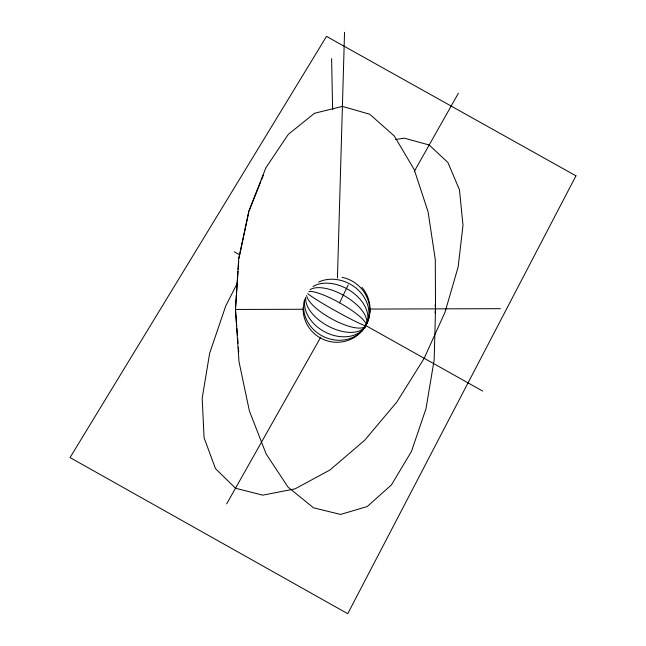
<?xml version="1.0" encoding="UTF-8"?>
<svg xmlns="http://www.w3.org/2000/svg" width="646" height="646" viewBox="0 0 646 646"><rect width="100%" height="100%" fill="white"/><g stroke="black" fill="none" stroke-linecap="round" stroke-linejoin="round"><path stroke-width="0.97" d="M337.446 278.022L344.544 32.3M236.751 326.351L235.459 309.458L238.689 259.062L248.985 210.572L265.877 167.807L288.269 134.392L314.481 113.284L342.404 106.388L369.746 114.245L394.294 135.999L414.191 169.535L428.096 211.864L435.275 259.498L435.541 308.861L434.152 359.967L426.013 408.627L411.494 451.352L391.452 484.896L367.235 506.545L340.587 514.434L313.504 507.813L288.043 487.108L266.144 453.96L249.413 411.009L238.988 361.599L235.459 309.458L238.019 271.368M238.156 269.358L238.697 261.339M435.016 312.842L435.541 308.861L435.121 304.855M238.899 258.335L248.855 211.67M249.227 210.733L260.758 181.768M261.501 179.903L263.358 175.227M339.57 302.861L348.202 284.862M237.357 283.053L225.72 306.026L209.651 353.225L202.174 398.267L204.079 437.762L215.441 468.584L235.491 488.239L262.744 495.159L295.06 488.869L329.936 470.005L364.699 440.241L396.854 402.014L424.188 358.288L445.013 312.22L458.151 266.935L463.004 225.301L459.467 189.819L447.928 162.542L429.186 144.995L404.388 138.179L395.57 139.496M226.657 503.896L320.707 337.228M414.28 171.408L458.377 93.266M235.459 309.458L303.515 309.256M369.544 309.063L500.416 308.675M234.401 251.9L239.642 254.839M365.386 325.326L482.667 391.072M236.904 328.338L237.437 335.29M237.663 338.27L238.043 343.236M238.35 347.209L238.729 352.175M331.616 58.616L332.617 109.772M369.787 310.007A33.479 32.776 25.5 0 1 335.637 342.251A33.479 32.776 25.5 0 1 303.119 307.351M318.688 282.052A33.487 27.996 30.4 0 1 357.803 289.642A33.487 27.996 30.4 0 1 365.749 325.527A33.479 29.91 27.7 0 1 325.972 337.68A33.479 29.91 27.7 0 1 304.169 300.996M313.027 286.566A33.487 22.295 29.9 0 1 352.692 292.468A33.487 22.295 29.9 0 1 365.749 325.527A33.487 25 28.4 0 1 327.708 333.279A33.487 25 28.4 0 1 304.928 298.896M309.959 289.755A33.495 15.068 29.7 0 1 347.548 297.685A33.495 15.068 29.7 0 1 365.749 325.527A33.495 18.387 28.8 0 1 330.873 327.474A33.495 18.387 28.8 0 1 305.711 297.362M308.869 291.612A33.495 6.807 29.4 0 1 343.397 305.009A33.495 6.807 29.4 0 1 365.749 325.527A33.495 10.514 29 0 1 334.741 320.481A33.495 10.514 29 0 1 306.672 295.553M365.749 325.527A33.495 1.922 29.2 0 1 339.021 312.801A33.495 1.922 29.2 0 1 307.754 293.591M342.065 277.32A33.479 31.791 31.5 0 1 363.73 328.62M361.905 287.308A33.479 33.422 41 0 1 361.833 331.091M575.957 175.833L347.734 613.7L70.043 457.57L326.529 36.386L575.957 175.833"/></g></svg>
